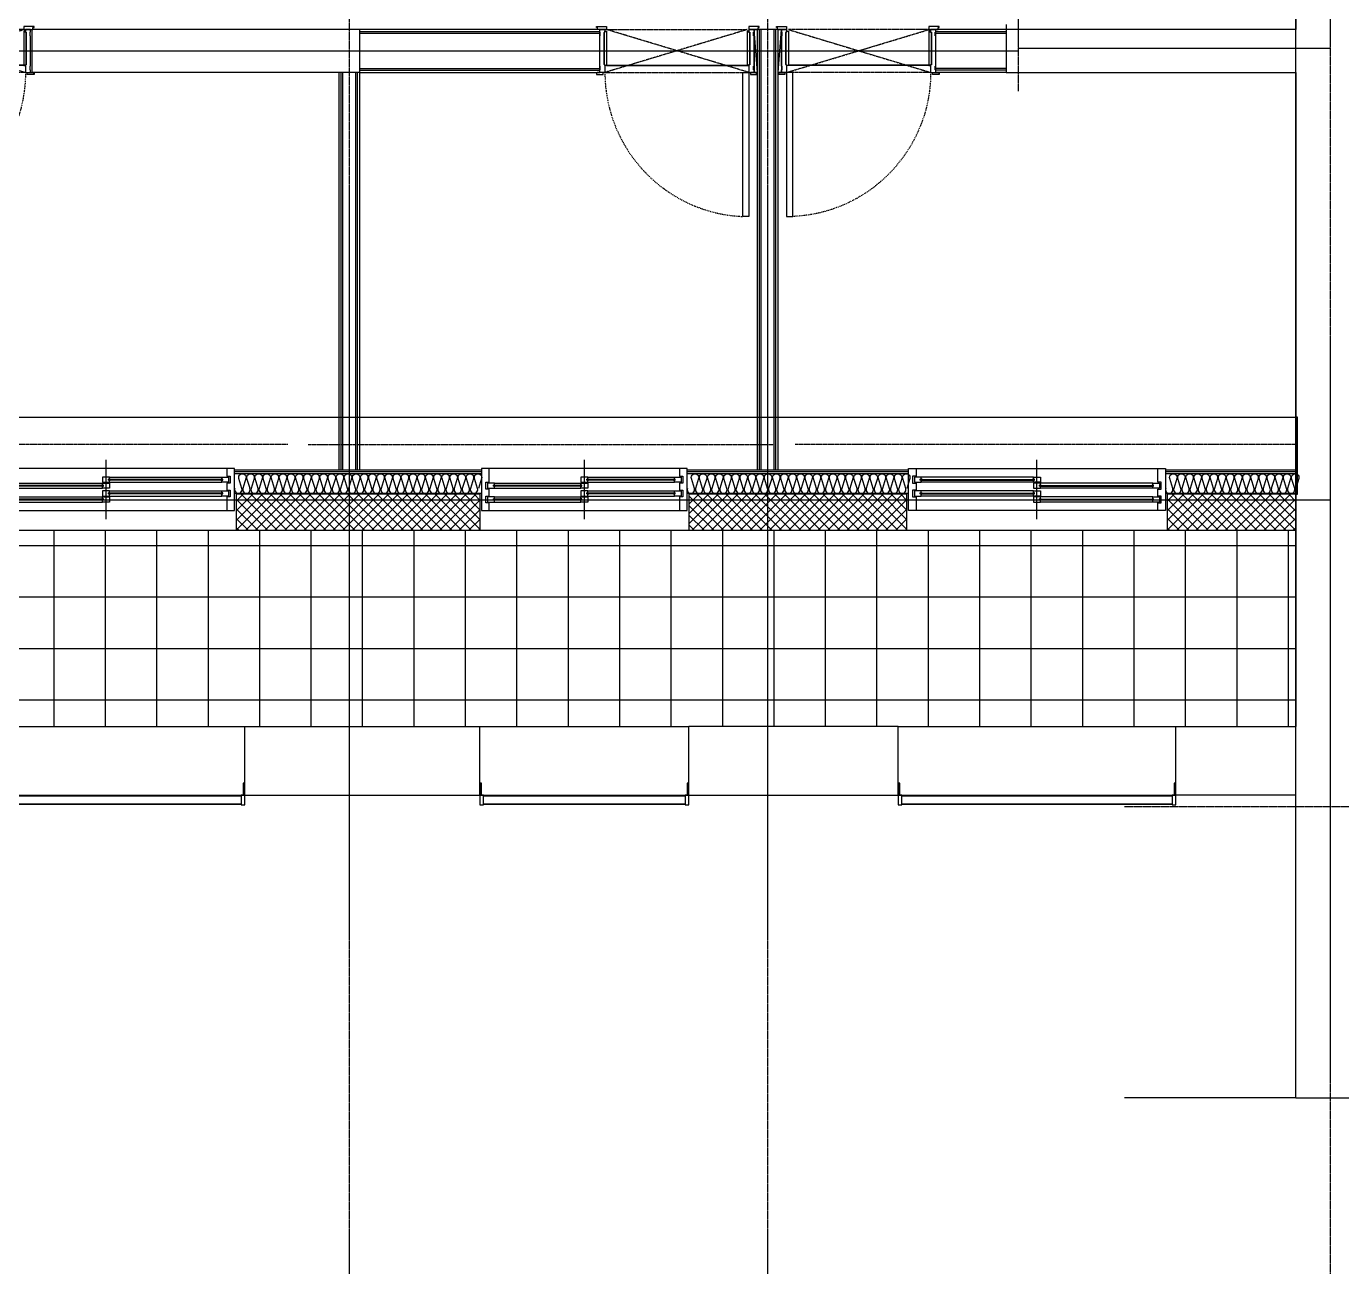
# Model space of a CAD drawing. Header units: millimetres. Extents: x 18456 to 179493, y -203649 to 469211.
# Drawn here: x 116299 to 123972, y 192401 to 199675 of the extents above; entities that cross this region are included whole.
import ezdxf

# ---------------------------------------------------------------- set-up
doc = ezdxf.new("R2010")
doc.units = ezdxf.units.MM
for name, pattern in [('X-평면도(기본형)$0$CEN', [52.5, 50, -1, 0.5, -1]), ('X-평면도(기본형)$0$DASHDOTX2', [2, 1, -0.5, 0, -0.5]), ('X-평면도(기본형)$0$HID', [2.8, 1.8, -1]), ('X-평면도(기본형)$0$HID2', [7.5, 6, -1.5])]:
    doc.linetypes.add(name, pattern=pattern)
for name, color, linetype, true_color in [('X-평면도(기본형)$0$40HAT', 9, 'Continuous', 0x808080), ('X-평면도(기본형)$0$4ELE', 4, 'Continuous', 0x00ffff), ('X-평면도(기본형)$0$4GYP', 4, 'Continuous', 0x00ffff), ('X-평면도(기본형)$0$7GYP', 7, 'Continuous', 0x000000), ('X-평면도(기본형)$0$AHID', 5, 'X-평면도(기본형)$0$HID', 0x0000ff), ('X-평면도(기본형)$0$CEN', 1, 'X-평면도(기본형)$0$CEN', 0xff0000), ('X-평면도(기본형)$0$DOOR', 4, 'Continuous', 0x00ffff), ('X-평면도(기본형)$0$ETC', 9, 'Continuous', 0x808080), ('X-평면도(기본형)$0$FIN', 9, 'Continuous', 0x808080), ('X-평면도(기본형)$0$INS', 9, 'Continuous', 0x808080), ('X-평면도(기본형)$0$INSUL', 9, 'Continuous', 0x808080), ('X-평면도(기본형)$0$TIL', 5, 'Continuous', 0x0000ff), ('X-평면도(기본형)$0$UIS', 7, 'X-평면도(기본형)$0$HID2', 0x000000), ('X-평면도(기본형)$0$W1', 2, 'Continuous', 0xffff00), ('X-평면도(기본형)$0$W2', 3, 'Continuous', 0x00ff00), ('X-평면도(기본형)$0$WID', 4, 'Continuous', 0x00ffff)]:
    doc.layers.add(name, color=color, linetype=linetype, true_color=true_color)
pattern_1 = [(225, (-183867.03, 5993.16), (28.2842712, -28.2842712), []), (315, (-183867.03, 5993.16), (28.2842712, 28.2842712), [])]

# ---------------------------------------------------------------- blocks, each defined once
blk = doc.blocks.new('U165 (X-평면도(기본형)$0$ng)')
at = {"color": 0, "linetype": 'ByBlock', "lineweight": -2}
for p, q in [((-810, -103.5), (-810, 22.5)), ((-810, 22.5), (-800, 22.5)), ((-800, 22.5), (-800, -47.5)), ((800, 22.5), (810, 22.5)), ((800, -47.5), (800, 22.5)), ((810, 22.5), (810, -103.5)), ((-810, -47.5), (-788, -47.5)), ((-788, -47.5), (-788, -50.5)), ((788, -50.5), (-788, -50.5)), ((-788, -50.5), (-788, -100.5)), ((-788, -50.5), (788, -50.5)), ((788, -50.5), (788, -47.5)), ((788, -47.5), (810, -47.5)), ((788, -100.5), (788, -50.5)), ((-788, -103.5), (-810, -103.5)), ((-788, -100.5), (788, -100.5)), ((788, -100.5), (-788, -100.5)), ((-788, -100.5), (-788, -103.5)), ((788, -103.5), (788, -100.5)), ((810, -103.5), (788, -103.5))]:
    blk.add_line(p, q, dxfattribs=at)
blk = doc.blocks.new('U163 (X-평면도(기본형)$0$ng)')
at = {"color": 0, "linetype": 'ByBlock', "lineweight": -2}
for p, q in [((-610, -103.5), (-610, 22.5)), ((-610, 22.5), (-600, 22.5)), ((-600, 22.5), (-600, -47.5)), ((600, 22.5), (610, 22.5)), ((600, -47.5), (600, 22.5)), ((610, 22.5), (610, -103.5)), ((-610, -47.5), (-588, -47.5)), ((-588, -47.5), (-588, -50.5)), ((588, -50.5), (-588, -50.5)), ((-588, -50.5), (-588, -100.5)), ((-588, -50.5), (588, -50.5)), ((588, -50.5), (588, -47.5)), ((588, -47.5), (610, -47.5)), ((588, -100.5), (588, -50.5)), ((-588, -103.5), (-610, -103.5)), ((-588, -100.5), (588, -100.5)), ((588, -100.5), (-588, -100.5)), ((-588, -100.5), (-588, -103.5)), ((588, -103.5), (588, -100.5)), ((610, -103.5), (588, -103.5))]:
    blk.add_line(p, q, dxfattribs=at)
blk = doc.blocks.new('X-평면도(기본형)$0$DW1500')
at = {"layer": 'X-평면도(기본형)$0$WID', "color": 8, "true_color": 0x808080}
for p, q in [((1455, 0), (45, 0)), ((766.5, -63), (1428.5, -63)), ((766.5, -63), (766.5, -67)), ((766.5, -67), (1428.5, -67)), ((1428.5, -63), (1428.5, -67)), ((71.5, -98), (733.5, -98)), ((71.5, -98), (71.5, -102)), ((71.5, -102), (733.5, -102)), ((733.5, -98), (733.5, -102)), ((766.5, -143), (1428.5, -143)), ((766.5, -143), (766.5, -147)), ((766.5, -147), (1428.5, -147)), ((1428.5, -143), (1428.5, -147)), ((71.5, -178), (733.5, -178)), ((71.5, -178), (71.5, -182)), ((71.5, -182), (733.5, -182)), ((733.5, -178), (733.5, -182)), ((45, -245), (1455, -245))]:
    blk.add_line(p, q, dxfattribs=at)
at = {"layer": 'X-평면도(기본형)$0$WID', "color": 1, "true_color": 0xff0000}
blk.add_line((750, 50), (750, -295), dxfattribs=at)
at = {"layer": 'X-평면도(기본형)$0$WID'}
for p, q in [((1425, -50), (770, -50)), ((730, -85), (75, -85)), ((730, -115), (75, -115)), ((1425, -80), (770, -80)), ((1425, -130), (770, -130)), ((730, -165), (75, -165)), ((730, -195), (75, -195)), ((1425, -160), (770, -160))]:
    blk.add_line(p, q, dxfattribs=at)
for points in [[(0, -245), (45, -245), (45, -200), (25, -200), (25, -160), (45, -160), (45, -120), (25, -120), (25, -80), (45, -80), (45, 0), (0, 0)], [(1500, 0), (1455, 0), (1455, -45), (1475, -45), (1475, -85), (1455, -85), (1455, -125), (1475, -125), (1475, -165), (1455, -165), (1455, -245), (1500, -245)], [(770, -80), (730, -80), (730, -50), (770, -50), (770, -60), (764.5, -61.8), (764.5, -68.2), (770, -70)], [(1425, -80), (1465, -80), (1465, -50), (1425, -50), (1425, -60), (1430.5, -61.8), (1430.5, -68.2), (1425, -70)], [(75, -115), (35, -115), (35, -85), (75, -85), (75, -95), (69.5, -96.8), (69.5, -103.2), (75, -105)], [(730, -115), (770, -115), (770, -85), (730, -85), (730, -95), (735.5, -96.8), (735.5, -103.2), (730, -105)], [(770, -160), (730, -160), (730, -130), (770, -130), (770, -140), (764.5, -141.8), (764.5, -148.2), (770, -150)], [(1425, -160), (1465, -160), (1465, -130), (1425, -130), (1425, -140), (1430.5, -141.8), (1430.5, -148.2), (1425, -150)], [(75, -195), (35, -195), (35, -165), (75, -165), (75, -175), (69.5, -176.8), (69.5, -183.2), (75, -185)], [(730, -195), (770, -195), (770, -165), (730, -165), (730, -175), (735.5, -176.8), (735.5, -183.2), (730, -185)]]:
    blk.add_lwpolyline(points, close=True, dxfattribs=at)
at = {"layer": 'X-평면도(기본형)$0$WID', "color": 8, "true_color": 0x808080}
for points in [[(770, -59.2), (772.7, -60.6), (773.3, -61.6), (773.8, -63)], [(770, -70.8), (772.7, -69.4), (773.3, -68.4), (773.8, -67)], [(1425, -59.2), (1422.3, -60.6), (1421.7, -61.6), (1421.2, -63)], [(1425, -70.8), (1422.3, -69.4), (1421.7, -68.4), (1421.2, -67)], [(75, -94.2), (77.7, -95.6), (78.3, -96.6), (78.8, -98)], [(75, -105.8), (77.7, -104.4), (78.3, -103.4), (78.8, -102)], [(730, -94.2), (727.3, -95.6), (726.7, -96.6), (726.2, -98)], [(730, -105.8), (727.3, -104.4), (726.7, -103.4), (726.2, -102)], [(770, -139.2), (772.7, -140.6), (773.3, -141.6), (773.8, -143)], [(770, -150.8), (772.7, -149.4), (773.3, -148.4), (773.8, -147)], [(1425, -139.2), (1422.3, -140.6), (1421.7, -141.6), (1421.2, -143)], [(1425, -150.8), (1422.3, -149.4), (1421.7, -148.4), (1421.2, -147)], [(75, -174.2), (77.7, -175.6), (78.3, -176.6), (78.8, -178)], [(75, -185.8), (77.7, -184.4), (78.3, -183.4), (78.8, -182)], [(730, -174.2), (727.3, -175.6), (726.7, -176.6), (726.2, -178)], [(730, -185.8), (727.3, -184.4), (726.7, -183.4), (726.2, -182)]]:
    blk.add_lwpolyline(points, dxfattribs=at)
blk = doc.blocks.new('X-평면도(기본형)$0$is')
at = {"layer": 'X-평면도(기본형)$0$INS'}
blk.add_line((0, 450), (0, 0), dxfattribs=at)
at = {"layer": 'X-평면도(기본형)$0$W1'}
blk.add_lwpolyline([(0, 0), (-10, 0), (-10, 450), (0, 450)], dxfattribs=at)
blk = doc.blocks.new('U54 (X-평면도(기본형)$0$ins-l)')
at = {"layer": 'X-평면도(기본형)$0$INSUL', "color": 8, "true_color": 0x808080}
for p, q in [((36.9, 24.2), (21.4, 75.8)), ((57.5, 75.8), (42, 24.2)), ((78.1, 24.2), (62.6, 75.8)), ((98.7, 75.8), (83.2, 24.2)), ((119.3, 24.2), (103.8, 75.8)), ((139.9, 75.8), (124.5, 24.2)), ((160.5, 24.2), (145.1, 75.8)), ((181.1, 75.8), (165.7, 24.2)), ((201.7, 24.2), (186.3, 75.8)), ((222.3, 75.8), (206.9, 24.2)), ((243, 24.2), (227.5, 75.8)), ((263.6, 75.8), (248.1, 24.2)), ((284.2, 24.2), (268.7, 75.8)), ((304.8, 75.8), (289.3, 24.2)), ((325.4, 24.2), (309.9, 75.8)), ((346, 75.8), (330.6, 24.2)), ((366.6, 24.2), (351.2, 75.8)), ((387.2, 75.8), (371.8, 24.2)), ((407.8, 24.2), (392.4, 75.8)), ((428.4, 75.8), (413, 24.2)), ((449.1, 24.2), (433.6, 75.8)), ((469.7, 75.8), (454.2, 24.2)), ((490.3, 24.2), (474.8, 75.8)), ((510.9, 75.8), (495.4, 24.2)), ((531.5, 24.2), (516, 75.8)), ((552.1, 75.8), (536.6, 24.2)), ((572.7, 24.2), (557.3, 75.8)), ((593.3, 75.8), (577.9, 24.2)), ((613.9, 24.2), (598.5, 75.8)), ((634.5, 75.8), (619.1, 24.2)), ((655.2, 24.2), (639.7, 75.8)), ((675.8, 75.8), (660.3, 24.2))]:
    blk.add_line(p, q, dxfattribs=at)
at = {"layer": 'X-평면도(기본형)$0$INSUL', "color": 8, "true_color": 0x808080, "extrusion": (0, 0, -1)}
for centre in [(-39.4, 81.2), (-80.7, 81.2), (-121.9, 81.2), (-163.1, 81.2), (-204.3, 81.2), (-245.5, 81.2), (-286.8, 81.2), (-328, 81.2), (-369.2, 81.2), (-410.4, 81.2), (-451.6, 81.2), (-492.9, 81.2), (-534.1, 81.2), (-575.3, 81.2), (-616.5, 81.2), (-657.7, 81.2)]:
    blk.add_arc(centre, 18.8, 343.30076, 196.69924, dxfattribs=at)
at = {"layer": 'X-평면도(기본형)$0$INSUL', "color": 8, "true_color": 0x808080}
for centre in [(18.8, 18.8), (60, 18.8), (101.3, 18.8), (142.5, 18.8), (183.7, 18.8), (224.9, 18.8), (266.1, 18.8), (307.4, 18.8), (348.6, 18.8), (389.8, 18.8), (431, 18.8), (472.2, 18.8), (513.5, 18.8), (554.7, 18.8), (595.9, 18.8), (637.1, 18.8)]:
    blk.add_arc(centre, 18.8, 163.30076, 16.69924, dxfattribs=at)
blk = doc.blocks.new('U225 (X-평면도(기본형)$0$ins-l)')
at = {"layer": 'X-평면도(기본형)$0$INSUL', "color": 8, "true_color": 0x808080}
for p, q in [((36.9, 24.2), (21.4, 75.8)), ((57.5, 75.8), (42, 24.2)), ((78.1, 24.2), (62.6, 75.8)), ((98.7, 75.8), (83.2, 24.2)), ((119.3, 24.2), (103.8, 75.8)), ((139.9, 75.8), (124.5, 24.2)), ((160.5, 24.2), (145.1, 75.8)), ((181.1, 75.8), (165.7, 24.2)), ((201.7, 24.2), (186.3, 75.8)), ((222.3, 75.8), (206.9, 24.2)), ((243, 24.2), (227.5, 75.8)), ((263.6, 75.8), (248.1, 24.2)), ((284.2, 24.2), (268.7, 75.8)), ((304.8, 75.8), (289.3, 24.2)), ((325.4, 24.2), (309.9, 75.8)), ((346, 75.8), (330.6, 24.2)), ((366.6, 24.2), (351.2, 75.8)), ((387.2, 75.8), (371.8, 24.2)), ((407.8, 24.2), (392.4, 75.8)), ((428.4, 75.8), (413, 24.2)), ((449.1, 24.2), (433.6, 75.8)), ((469.7, 75.8), (454.2, 24.2)), ((490.3, 24.2), (474.8, 75.8)), ((510.9, 75.8), (495.4, 24.2)), ((531.5, 24.2), (516, 75.8)), ((552.1, 75.8), (536.6, 24.2)), ((572.7, 24.2), (557.3, 75.8)), ((593.3, 75.8), (577.9, 24.2)), ((613.9, 24.2), (598.5, 75.8)), ((634.5, 75.8), (619.1, 24.2)), ((655.2, 24.2), (639.7, 75.8)), ((675.8, 75.8), (660.3, 24.2)), ((696.4, 24.2), (680.9, 75.8)), ((717, 75.8), (701.5, 24.2)), ((737.6, 24.2), (722.1, 75.8)), ((758.2, 75.8), (742.7, 24.2)), ((778.8, 24.2), (763.4, 75.8)), ((799.4, 75.8), (784, 24.2)), ((820, 24.2), (804.6, 75.8)), ((840.6, 75.8), (825.2, 24.2)), ((861.3, 24.2), (845.8, 75.8)), ((881.9, 75.8), (866.4, 24.2)), ((902.5, 24.2), (887, 75.8)), ((923.1, 75.8), (907.6, 24.2)), ((943.7, 24.2), (928.2, 75.8)), ((964.3, 75.8), (948.8, 24.2)), ((984.9, 24.2), (969.5, 75.8)), ((1005.5, 75.8), (990.1, 24.2)), ((1026.1, 24.2), (1010.7, 75.8)), ((1046.7, 75.8), (1031.3, 24.2)), ((1067.4, 24.2), (1051.9, 75.8)), ((1088, 75.8), (1072.5, 24.2)), ((1108.6, 24.2), (1093.1, 75.8)), ((1129.2, 75.8), (1113.7, 24.2))]:
    blk.add_line(p, q, dxfattribs=at)
at = {"layer": 'X-평면도(기본형)$0$INSUL', "color": 8, "true_color": 0x808080, "extrusion": (0, 0, -1)}
for centre in [(-39.4, 81.2), (-80.7, 81.2), (-121.9, 81.2), (-163.1, 81.2), (-204.3, 81.2), (-245.5, 81.2), (-286.8, 81.2), (-328, 81.2), (-369.2, 81.2), (-410.4, 81.2), (-451.6, 81.2), (-492.9, 81.2), (-534.1, 81.2), (-575.3, 81.2), (-616.5, 81.2), (-657.7, 81.2), (-699, 81.2), (-740.2, 81.2), (-781.4, 81.2), (-822.6, 81.2), (-863.8, 81.2), (-905.1, 81.2), (-946.3, 81.2), (-987.5, 81.2), (-1028.7, 81.2), (-1069.9, 81.2), (-1111.1, 81.2)]:
    blk.add_arc(centre, 18.8, 343.30076, 196.69924, dxfattribs=at)
at = {"layer": 'X-평면도(기본형)$0$INSUL', "color": 8, "true_color": 0x808080}
for centre in [(18.8, 18.8), (60, 18.8), (101.3, 18.8), (142.5, 18.8), (183.7, 18.8), (224.9, 18.8), (266.1, 18.8), (307.4, 18.8), (348.6, 18.8), (389.8, 18.8), (431, 18.8), (472.2, 18.8), (513.5, 18.8), (554.7, 18.8), (595.9, 18.8), (637.1, 18.8), (678.3, 18.8), (719.6, 18.8), (760.8, 18.8), (802, 18.8), (843.2, 18.8), (884.4, 18.8), (925.7, 18.8), (966.9, 18.8), (1008.1, 18.8), (1049.3, 18.8), (1090.5, 18.8)]:
    blk.add_arc(centre, 18.8, 163.30076, 16.69924, dxfattribs=at)
blk = doc.blocks.new('U82 (X-평면도(기본형)$0$ins-l)')
at = {"layer": 'X-평면도(기본형)$0$INSUL', "color": 8, "true_color": 0x808080}
for p, q in [((36.9, 24.2), (21.4, 75.8)), ((57.5, 75.8), (42, 24.2)), ((78.1, 24.2), (62.6, 75.8)), ((98.7, 75.8), (83.2, 24.2)), ((119.3, 24.2), (103.8, 75.8)), ((139.9, 75.8), (124.5, 24.2)), ((160.5, 24.2), (145.1, 75.8)), ((181.1, 75.8), (165.7, 24.2)), ((201.7, 24.2), (186.3, 75.8)), ((222.3, 75.8), (206.9, 24.2)), ((243, 24.2), (227.5, 75.8)), ((263.6, 75.8), (248.1, 24.2)), ((284.2, 24.2), (268.7, 75.8)), ((304.8, 75.8), (289.3, 24.2)), ((325.4, 24.2), (309.9, 75.8)), ((346, 75.8), (330.6, 24.2)), ((366.6, 24.2), (351.2, 75.8)), ((387.2, 75.8), (371.8, 24.2)), ((407.8, 24.2), (392.4, 75.8)), ((428.4, 75.8), (413, 24.2)), ((449.1, 24.2), (433.6, 75.8)), ((469.7, 75.8), (454.2, 24.2)), ((490.3, 24.2), (474.8, 75.8)), ((510.9, 75.8), (495.4, 24.2)), ((531.5, 24.2), (516, 75.8)), ((552.1, 75.8), (536.6, 24.2)), ((572.7, 24.2), (557.3, 75.8)), ((593.3, 75.8), (577.9, 24.2)), ((613.9, 24.2), (598.5, 75.8)), ((634.5, 75.8), (619.1, 24.2)), ((655.2, 24.2), (639.7, 75.8)), ((675.8, 75.8), (660.3, 24.2)), ((696.4, 24.2), (680.9, 75.8)), ((717, 75.8), (701.5, 24.2)), ((737.6, 24.2), (722.1, 75.8)), ((758.2, 75.8), (742.7, 24.2)), ((778.8, 24.2), (763.4, 75.8)), ((799.4, 75.8), (784, 24.2)), ((820, 24.2), (804.6, 75.8)), ((840.6, 75.8), (825.2, 24.2)), ((861.3, 24.2), (845.8, 75.8)), ((881.9, 75.8), (866.4, 24.2)), ((902.5, 24.2), (887, 75.8)), ((923.1, 75.8), (907.6, 24.2)), ((943.7, 24.2), (928.2, 75.8)), ((964.3, 75.8), (948.8, 24.2)), ((984.9, 24.2), (969.5, 75.8)), ((1005.5, 75.8), (990.1, 24.2)), ((1026.1, 24.2), (1010.7, 75.8)), ((1046.7, 75.8), (1031.3, 24.2)), ((1067.4, 24.2), (1051.9, 75.8)), ((1088, 75.8), (1072.5, 24.2)), ((1108.6, 24.2), (1093.1, 75.8)), ((1129.2, 75.8), (1113.7, 24.2)), ((1149.8, 24.2), (1134.3, 75.8)), ((1170.4, 75.8), (1154.9, 24.2)), ((1191, 24.2), (1175.6, 75.8)), ((1211.6, 75.8), (1196.2, 24.2)), ((1232.2, 24.2), (1216.8, 75.8)), ((1252.8, 75.8), (1237.4, 24.2))]:
    blk.add_line(p, q, dxfattribs=at)
at = {"layer": 'X-평면도(기본형)$0$INSUL', "color": 8, "true_color": 0x808080, "extrusion": (0, 0, -1)}
for centre in [(-39.4, 81.2), (-80.7, 81.2), (-121.9, 81.2), (-163.1, 81.2), (-204.3, 81.2), (-245.5, 81.2), (-286.8, 81.2), (-328, 81.2), (-369.2, 81.2), (-410.4, 81.2), (-451.6, 81.2), (-492.9, 81.2), (-534.1, 81.2), (-575.3, 81.2), (-616.5, 81.2), (-657.7, 81.2), (-699, 81.2), (-740.2, 81.2), (-781.4, 81.2), (-822.6, 81.2), (-863.8, 81.2), (-905.1, 81.2), (-946.3, 81.2), (-987.5, 81.2), (-1028.7, 81.2), (-1069.9, 81.2), (-1111.1, 81.2), (-1152.4, 81.2), (-1193.6, 81.2), (-1234.8, 81.2)]:
    blk.add_arc(centre, 18.8, 343.30076, 196.69924, dxfattribs=at)
at = {"layer": 'X-평면도(기본형)$0$INSUL', "color": 8, "true_color": 0x808080}
for centre in [(18.8, 18.8), (60, 18.8), (101.3, 18.8), (142.5, 18.8), (183.7, 18.8), (224.9, 18.8), (266.1, 18.8), (307.4, 18.8), (348.6, 18.8), (389.8, 18.8), (431, 18.8), (472.2, 18.8), (513.5, 18.8), (554.7, 18.8), (595.9, 18.8), (637.1, 18.8), (678.3, 18.8), (719.6, 18.8), (760.8, 18.8), (802, 18.8), (843.2, 18.8), (884.4, 18.8), (925.7, 18.8), (966.9, 18.8), (1008.1, 18.8), (1049.3, 18.8), (1090.5, 18.8), (1131.8, 18.8), (1173, 18.8), (1214.2, 18.8)]:
    blk.add_arc(centre, 18.8, 163.30076, 16.69924, dxfattribs=at)
blk = doc.blocks.new('X-평면도(기본형)$0$wd250900')
at = {"layer": 'X-평면도(기본형)$0$DOOR', "color": 1, "linetype": 'ByBlock', "true_color": 0xff0000}
blk.add_line((-20, 250), (0, 0), dxfattribs=at)
at = {"layer": 'X-평면도(기본형)$0$DOOR', "color": 5, "true_color": 0x0000ff}
for p, q in [((860, 210), (40, 210)), ((860, 207), (40, 207))]:
    blk.add_line(p, q, dxfattribs=at)
at = {"layer": 'X-평면도(기본형)$0$DOOR'}
for points in [[(30, 250), (30, 1090), (66, 1090), (66, 250)], [(30, 250), (30, 1090), (66, 1090), (66, 250)], [(0, 250), (0, 234.1), (3, 234.1), (3, 214.1), (0, 214.1), (0, 35.9), (3, 35.9), (3, 15.9), (0, 15.9), (0, 0), (30, 0), (30, 15), (25, 15), (25, 205), (30, 205), (30, 210), (30, 250)], [(900, 250), (900, 234.1), (897, 234.1), (897, 214.1), (900, 214.1), (900, 35.9), (897, 35.9), (897, 15.9), (900, 15.9), (900, 0), (899.1, 0), (880, 0), (870, 0), (870, 15), (875, 15), (875, 205), (870, 205), (870, 210), (870, 250)], [(40, 210), (30, 210), (30, 203), (25, 203), (25, 17), (30, 17), (30, 10), (40, 10)], [(860, 210), (870, 210), (870, 203), (875, 203), (875, 17), (870, 17), (870, 10), (860, 10)]]:
    blk.add_lwpolyline(points, close=True, dxfattribs=at)
at = {"layer": 'X-평면도(기본형)$0$DOOR', "linetype": 'ByBlock'}
for points in [[(-15, 262), (-15, 257), (-20, 257), (-20, 250), (20, 250), (20, 262)], [(915, 250), (915, 255), (920, 255), (920, 262), (880, 262), (880, 250)], [(-23, 0), (-23, -12), (-30, -12), (-30, -18), (30, -18), (30, 0)], [(913, 0), (913, -12), (920, -12), (920, -18), (860, -18), (860, 0)]]:
    blk.add_lwpolyline(points, close=True, dxfattribs=at)
at = {"layer": 'X-평면도(기본형)$0$DOOR', "color": 1, "linetype": 'ByBlock', "true_color": 0xff0000}
blk.add_lwpolyline([(-20, 250), (-20, 0), (0, 0), (0, 250)], close=True, dxfattribs=at)
at = {"layer": 'X-평면도(기본형)$0$DOOR', "color": 1, "linetype": 'X-평면도(기본형)$0$HID', "true_color": 0xff0000}
blk.add_lwpolyline([(860, 0), (40, 0), (870, 250), (30, 250)], close=True, dxfattribs=at)
at = {"layer": 'X-평면도(기본형)$0$DOOR', "color": 1, "linetype": 'X-평면도(기본형)$0$DASHDOTX2', "ltscale": 5, "true_color": 0xff0000}
blk.add_arc((28.6, 249.4), 841.4, 0.03802, 87.45308, dxfattribs=at)
blk = doc.blocks.new('X-평면도(기본형)$0$dw1200')
at = {"layer": 'X-평면도(기본형)$0$WID', "color": 8, "true_color": 0x808080}
for p, q in [((1155, 0), (45, 0)), ((616.5, -63), (1128.5, -63)), ((616.5, -63), (616.5, -67)), ((616.5, -67), (1128.5, -67)), ((1128.5, -63), (1128.5, -67)), ((71.5, -98), (583.5, -98)), ((71.5, -98), (71.5, -102)), ((71.5, -102), (583.5, -102)), ((583.5, -98), (583.5, -102)), ((616.5, -143), (1128.5, -143)), ((616.5, -143), (616.5, -147)), ((616.5, -147), (1128.5, -147)), ((1128.5, -143), (1128.5, -147)), ((71.5, -178), (583.5, -178)), ((71.5, -178), (71.5, -182)), ((71.5, -182), (583.5, -182)), ((583.5, -178), (583.5, -182)), ((45, -245), (1155, -245))]:
    blk.add_line(p, q, dxfattribs=at)
at = {"layer": 'X-평면도(기본형)$0$WID', "color": 1, "true_color": 0xff0000}
blk.add_line((600, 50), (600, -295), dxfattribs=at)
at = {"layer": 'X-평면도(기본형)$0$WID'}
for p, q in [((1125, -50), (620, -50)), ((580, -85), (75, -85)), ((580, -115), (75, -115)), ((1125, -80), (620, -80)), ((1125, -130), (620, -130)), ((580, -165), (75, -165)), ((580, -195), (75, -195)), ((1125, -160), (620, -160))]:
    blk.add_line(p, q, dxfattribs=at)
for points in [[(0, -245), (45, -245), (45, -200), (25, -200), (25, -160), (45, -160), (45, -120), (25, -120), (25, -80), (45, -80), (45, 0), (0, 0)], [(1200, 0), (1155, 0), (1155, -45), (1175, -45), (1175, -85), (1155, -85), (1155, -125), (1175, -125), (1175, -165), (1155, -165), (1155, -245), (1200, -245)], [(620, -80), (580, -80), (580, -50), (620, -50), (620, -60), (614.5, -61.8), (614.5, -68.2), (620, -70)], [(1125, -80), (1165, -80), (1165, -50), (1125, -50), (1125, -60), (1130.5, -61.8), (1130.5, -68.2), (1125, -70)], [(75, -115), (35, -115), (35, -85), (75, -85), (75, -95), (69.5, -96.8), (69.5, -103.2), (75, -105)], [(580, -115), (620, -115), (620, -85), (580, -85), (580, -95), (585.5, -96.8), (585.5, -103.2), (580, -105)], [(620, -160), (580, -160), (580, -130), (620, -130), (620, -140), (614.5, -141.8), (614.5, -148.2), (620, -150)], [(1125, -160), (1165, -160), (1165, -130), (1125, -130), (1125, -140), (1130.5, -141.8), (1130.5, -148.2), (1125, -150)], [(75, -195), (35, -195), (35, -165), (75, -165), (75, -175), (69.5, -176.8), (69.5, -183.2), (75, -185)], [(580, -195), (620, -195), (620, -165), (580, -165), (580, -175), (585.5, -176.8), (585.5, -183.2), (580, -185)]]:
    blk.add_lwpolyline(points, close=True, dxfattribs=at)
at = {"layer": 'X-평면도(기본형)$0$WID', "color": 8, "true_color": 0x808080}
for points in [[(620, -59.2), (622.7, -60.6), (623.3, -61.6), (623.8, -63)], [(620, -70.8), (622.7, -69.4), (623.3, -68.4), (623.8, -67)], [(1125, -59.2), (1122.3, -60.6), (1121.7, -61.6), (1121.2, -63)], [(1125, -70.8), (1122.3, -69.4), (1121.7, -68.4), (1121.2, -67)], [(75, -94.2), (77.7, -95.6), (78.3, -96.6), (78.8, -98)], [(75, -105.8), (77.7, -104.4), (78.3, -103.4), (78.8, -102)], [(580, -94.2), (577.3, -95.6), (576.7, -96.6), (576.2, -98)], [(580, -105.8), (577.3, -104.4), (576.7, -103.4), (576.2, -102)], [(620, -139.2), (622.7, -140.6), (623.3, -141.6), (623.8, -143)], [(620, -150.8), (622.7, -149.4), (623.3, -148.4), (623.8, -147)], [(1125, -139.2), (1122.3, -140.6), (1121.7, -141.6), (1121.2, -143)], [(1125, -150.8), (1122.3, -149.4), (1121.7, -148.4), (1121.2, -147)], [(75, -174.2), (77.7, -175.6), (78.3, -176.6), (78.8, -178)], [(75, -185.8), (77.7, -184.4), (78.3, -183.4), (78.8, -182)], [(580, -174.2), (577.3, -175.6), (576.7, -176.6), (576.2, -178)], [(580, -185.8), (577.3, -184.4), (576.7, -183.4), (576.2, -182)]]:
    blk.add_lwpolyline(points, dxfattribs=at)

msp = doc.modelspace()

# ---------------------------------------------------------------- hatches: boundary and pattern name
at = {"layer": 'X-평면도(기본형)$0$40HAT'}
h = msp.add_hatch(dxfattribs=at)
h.set_pattern_fill('H3', color=256, scale=40, angle=270, style=0, pattern_type=2)
h.set_pattern_definition(pattern_1)
h.paths.add_polyline_path([(118944.2, 196945.6), (118944.2, 196735.6), (117524.2, 196735.6), (117524.2, 196945.6)], flags=0)
h = msp.add_hatch(dxfattribs=at)
h.set_pattern_fill('H3', color=256, scale=40, angle=270, style=0, pattern_type=2)
h.set_pattern_definition(pattern_1)
h.paths.add_polyline_path([(121434.2, 196945.6), (121434.2, 196735.6), (120164.2, 196735.6), (120164.2, 196945.6)], flags=0)
h = msp.add_hatch(dxfattribs=at)
h.set_pattern_fill('H3', color=256, scale=40, angle=270, style=0, pattern_type=2)
h.set_pattern_definition(pattern_1)
h.paths.add_polyline_path([(123704.2, 196735.6), (123704.2, 196945.6), (122954.2, 196945.6), (122954.2, 196735.6)], flags=0)
at = {"layer": 'X-평면도(기본형)$0$TIL'}
h = msp.add_hatch(dxfattribs=at)
h.set_pattern_fill('H3', color=256, scale=300, angle=315, style=0, pattern_type=2)
h.set_pattern_definition([(270, (-351839.14, 108446.84), (300, -1e-13), []), (360, (-351839.14, 108446.84), (1e-13, 300), [])])
h.paths.add_polyline_path([(107299.2, 203135.6), (107099.2, 203135.6), (107099.2, 195910.6), (109454.2, 195910.6), (109454.2, 193800.6), (111619.2, 193800.6), (111619.2, 194645.6), (112714.2, 194645.6), (112714.2, 193800.6), (115249.2, 193800.6), (115249.2, 195590.6), (123704.2, 195590.6), (123704.2, 196735.6), (115454.2, 196735.6), (115454.2, 196405.6), (114404.2, 196405.6), (114404.2, 196520.6), (112884.2, 196520.6), (112884.2, 196405.6), (108174.2, 196405.6), (108174.2, 197055.6), (108289.2, 197055.6), (108289.2, 199775.6), (108174.2, 199775.6), (108174.2, 201130.6), (108259.2, 201130.6), (108259.2, 201430.6), (108409.2, 201430.6), (108409.2, 203135.6), (108069.2, 203135.6), (108069.2, 203235.6), (108409.2, 203235.6), (108409.2, 205090.6), (107099.2, 205090.6), (107099.2, 203235.6), (107299.2, 203235.6)], flags=0)
h.paths.add_polyline_path([(107624.2, 203995.6), (108274.2, 203995.6), (108274.2, 203345.6), (107624.2, 203345.6)], flags=0)
h.paths.add_polyline_path([(109589.2, 196055.6), (112714.2, 196055.6), (112714.2, 195805.6), (109589.2, 195805.6)], flags=0)

# ---------------------------------------------------------------- linework, layer by layer
at = {"layer": 'X-평면도(기본형)$0$4ELE'}
for p, q in [((115954.2, 195590.6), (117574.2, 195590.6)), ((118944.2, 195590.6), (120164.2, 195590.6)), ((121384.2, 195590.6), (123004.2, 195590.6)), ((115954.2, 195190.6), (117574.2, 195190.6)), ((118944.2, 195190.6), (120164.2, 195190.6)), ((121384.2, 195190.6), (123004.2, 195190.6))]:
    msp.add_line(p, q, dxfattribs=at)
at = {"layer": 'X-평면도(기본형)$0$4GYP'}
for p, q in [((118954.2, 197085.6), (117514.2, 197085.6)), ((118954.2, 197075.6), (117514.2, 197075.6)), ((121444.2, 197085.6), (120154.2, 197085.6)), ((121444.2, 197075.6), (120154.2, 197075.6)), ((123704.2, 197085.6), (122944.2, 197085.6)), ((123704.2, 197075.6), (122944.2, 197075.6))]:
    msp.add_line(p, q, dxfattribs=at)
at = {"layer": 'X-평면도(기본형)$0$7GYP'}
for p, q in [((119644.2, 199655.6), (118244.2, 199655.6)), ((119644.2, 199643.1), (118244.2, 199643.1)), ((119644.2, 199405.6), (119644.2, 199655.6)), ((120564.2, 197085.6), (120564.2, 199655.6)), ((120684.2, 199655.6), (120564.2, 199655.6)), ((120576.7, 197085.6), (120576.7, 199655.6)), ((120586.2, 197085.6), (120586.2, 199655.6)), ((120662.2, 197085.6), (120662.2, 199655.6)), ((120671.7, 197085.6), (120671.7, 199655.6)), ((120684.2, 197085.6), (120684.2, 199655.6)), ((121604.2, 199405.6), (121604.2, 199655.6)), ((122014.2, 199655.6), (121604.2, 199655.6)), ((122014.2, 199643.1), (121604.2, 199643.1)), ((119644.2, 199633.6), (118244.2, 199633.6)), ((122014.2, 199633.6), (121604.2, 199633.6)), ((118244.2, 199427.6), (119644.2, 199427.6)), ((118244.2, 199418.1), (119644.2, 199418.1)), ((122014.2, 199427.6), (121604.2, 199427.6)), ((122014.2, 199418.1), (121604.2, 199418.1)), ((118124.2, 197085.6), (118124.2, 199405.6)), ((118136.7, 197085.6), (118136.7, 199405.6)), ((118146.2, 197085.6), (118146.2, 199405.6)), ((118222.2, 197085.6), (118222.2, 199405.6)), ((118231.7, 197085.6), (118231.7, 199405.6)), ((118244.2, 199405.6), (119644.2, 199405.6)), ((118244.2, 197085.6), (118244.2, 199405.6)), ((122014.2, 199405.6), (121604.2, 199405.6))]:
    msp.add_line(p, q, dxfattribs=at)
at = {"layer": 'X-평면도(기본형)$0$AHID'}
for p, q in [((117824.2, 197235.6), (115404.2, 197235.6)), ((117944.2, 197235.6), (120664.2, 197235.6)), ((123704.2, 197235.6), (120784.2, 197235.6))]:
    msp.add_line(p, q, dxfattribs=at)
at = {"layer": 'X-평면도(기본형)$0$CEN'}
for p, q in [((122084.2, 203065.6), (122084.2, 199295.6)), ((123904.2, 203065.6), (123904.2, 192400.6)), ((118184.2, 192400.6), (118184.2, 199765.6)), ((120624.2, 192400.6), (120624.2, 199765.6)), ((122084.2, 199530.6), (114954.2, 199530.6)), ((123904.2, 199545.6), (122084.2, 199545.6)), ((123904.2, 196910.6), (115254.2, 196910.6)), ((122704.2, 195125.6), (126219.2, 195125.6)), ((123704.2, 193425.6), (122704.2, 193425.6))]:
    msp.add_line(p, q, dxfattribs=at)
at = {"layer": 'X-평면도(기본형)$0$FIN'}
for p, q in [((122014.2, 199685.6), (122014.2, 199655.6)), ((116004.2, 196735.6), (117524.2, 196735.6)), ((118944.2, 196735.6), (120164.2, 196735.6)), ((121434.2, 196735.6), (122954.2, 196735.6))]:
    msp.add_line(p, q, dxfattribs=at)
at = {"layer": 'X-평면도(기본형)$0$INS'}
for p, q in [((118954.2, 197065.6), (117514.2, 197065.6)), ((121444.2, 197065.6), (120154.2, 197065.6)), ((123704.2, 197065.6), (122944.2, 197065.6)), ((118954.2, 196950.6), (117514.2, 196950.6)), ((121444.2, 196950.6), (120154.2, 196950.6)), ((123704.2, 196950.6), (122944.2, 196950.6))]:
    msp.add_line(p, q, dxfattribs=at)
at = {"layer": 'X-평면도(기본형)$0$UIS'}
msp.add_lwpolyline([(115404.2, 197395.6), (123704.2, 197395.6)], dxfattribs=at)
at = {"layer": 'X-평면도(기본형)$0$W1'}
for p, q in [((123704.2, 193425.6), (123704.2, 204415.6)), ((123704.2, 202015.6), (123704.2, 199655.6)), ((116334.2, 199405.6), (116334.2, 199655.6)), ((118244.2, 199655.6), (116334.2, 199655.6)), ((118244.2, 199405.6), (118244.2, 199655.6)), ((122014.2, 199655.6), (122014.2, 199405.6)), ((123704.2, 199655.6), (122014.2, 199655.6)), ((118244.2, 199405.6), (116334.2, 199405.6)), ((122014.2, 199405.6), (123704.2, 199405.6)), ((123704.2, 199405.6), (123704.2, 197395.6)), ((123704.2, 196945.6), (123704.2, 195590.6)), ((117574.2, 195190.6), (117574.2, 195590.6)), ((117574.2, 195590.6), (118944.2, 195590.6)), ((118944.2, 195190.6), (118944.2, 195590.6)), ((120164.2, 195190.6), (120164.2, 195590.6)), ((121384.2, 195590.6), (120164.2, 195590.6)), ((121384.2, 195190.6), (121384.2, 195590.6)), ((123004.2, 195190.6), (123004.2, 195590.6)), ((123004.2, 195590.6), (123704.2, 195590.6)), ((117574.2, 195190.6), (118944.2, 195190.6)), ((120164.2, 195190.6), (121384.2, 195190.6)), ((123704.2, 195190.6), (123004.2, 195190.6)), ((123704.2, 193425.6), (124564.2, 193425.6))]:
    msp.add_line(p, q, dxfattribs=at)
at = {"layer": 'X-평면도(기본형)$0$W2'}
for p, q in [((117524.2, 196945.6), (117524.2, 196735.6)), ((118944.2, 196945.6), (117524.2, 196945.6)), ((118944.2, 196945.6), (118944.2, 196735.6)), ((120164.2, 196945.6), (120164.2, 196735.6)), ((121434.2, 196945.6), (120164.2, 196945.6)), ((121434.2, 196945.6), (121434.2, 196735.6)), ((122954.2, 196945.6), (122954.2, 196735.6)), ((123704.2, 196945.6), (122954.2, 196945.6)), ((123704.2, 196735.6), (123704.2, 196945.6)), ((117524.2, 196735.6), (118944.2, 196735.6)), ((120164.2, 196735.6), (121434.2, 196735.6)), ((122954.2, 196735.6), (123704.2, 196735.6))]:
    msp.add_line(p, q, dxfattribs=at)

# ---------------------------------------------------------------- block references
at = {"xscale": -1, "rotation": 180}
for p in [(115424.2, 199655.6), (120704.2, 199655.6)]:
    msp.add_blockref('X-평면도(기본형)$0$wd250900', p, dxfattribs=at)
at = {"rotation": 180}
for name, p in [('X-평면도(기본형)$0$wd250900', (120544.2, 199655.6)), ('X-평면도(기본형)$0$dw1200', (120154.2, 196850.6))]:
    msp.add_blockref(name, p, dxfattribs=at)
at = {"layer": 'X-평면도(기본형)$0$DOOR', "rotation": 180}
msp.add_blockref('X-평면도(기본형)$0$DW1500', (117514.2, 196850.6), dxfattribs=at)
at = {"layer": 'X-평면도(기본형)$0$DOOR', "xscale": -1, "rotation": 180}
msp.add_blockref('X-평면도(기본형)$0$DW1500', (121444.2, 196850.6), dxfattribs=at)
at = {"layer": 'X-평면도(기본형)$0$ETC', "xscale": -1}
for name, p in [('U165 (X-평면도(기본형)$0$ng)', (116764.2, 195238.1)), ('U163 (X-평면도(기본형)$0$ng)', (119554.2, 195238.1)), ('U165 (X-평면도(기본형)$0$ng)', (122194.2, 195238.1))]:
    msp.add_blockref(name, p, dxfattribs=at)
at = {"layer": 'X-평면도(기본형)$0$INSUL', "xscale": 1.149999999999999, "yscale": 1.149999999999999, "zscale": 1.149999999999999}
for name, p in [('U82 (X-평면도(기본형)$0$ins-l)', (117514.2, 196950.6)), ('U225 (X-평면도(기본형)$0$ins-l)', (120154.2, 196950.6)), ('U54 (X-평면도(기본형)$0$ins-l)', (122944.2, 196950.6))]:
    msp.add_blockref(name, p, dxfattribs=at)
at = {"layer": 'X-평면도(기본형)$0$W1', "xscale": -1}
msp.add_blockref('X-평면도(기본형)$0$is', (123704.2, 196945.6), dxfattribs=at)

doc.saveas('drawing.dxf')
